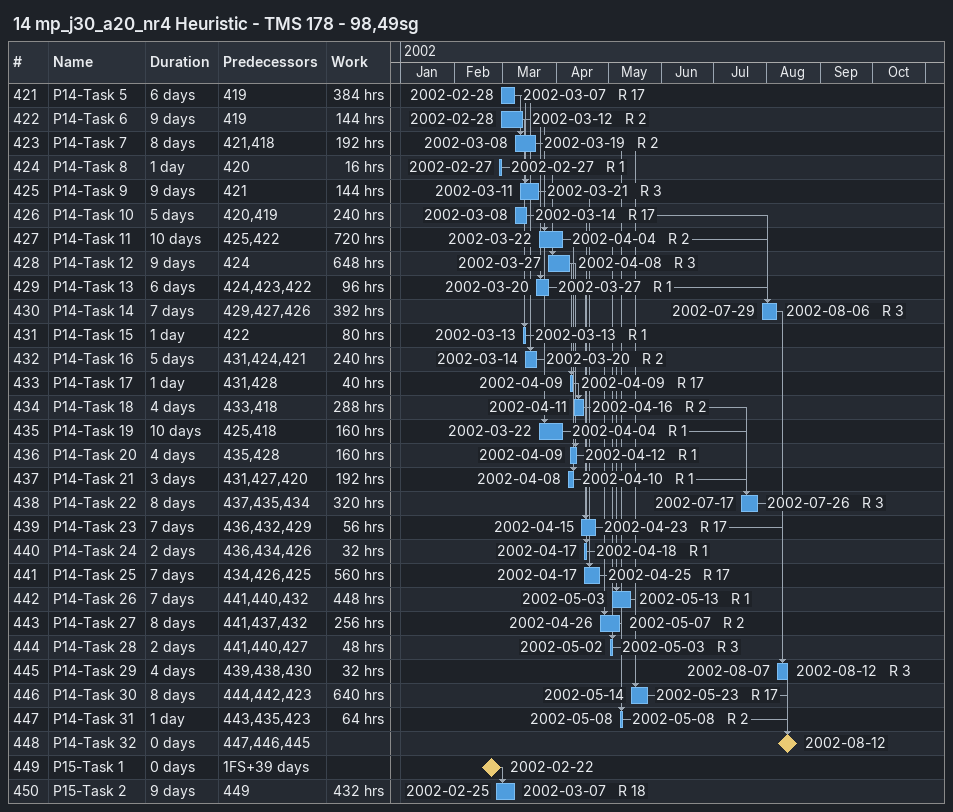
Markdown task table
14 mp_j30_a20_nr4 Heuristic - TMS 178 - 98,49sg

| ID | Task | Duration | Start | Finish | Predecessors | Resources | Work (h) |
|---|---|---|---|---|---|---|---|
| 421 | P14-Task 5 | 6d | 2002-02-28 | 2002-03-07 | 419 | R 17 | 384 |
| 422 | P14-Task 6 | 9d | 2002-02-28 | 2002-03-12 | 419 | R 2 | 144 |
| 423 | P14-Task 7 | 8d | 2002-03-08 | 2002-03-19 | 421, 418 | R 2 | 192 |
| 424 | P14-Task 8 | 1d | 2002-02-27 | 2002-02-27 | 420 | R 1 | 16 |
| 425 | P14-Task 9 | 9d | 2002-03-11 | 2002-03-21 | 421 | R 3 | 144 |
| 426 | P14-Task 10 | 5d | 2002-03-08 | 2002-03-14 | 420, 419 | R 17 | 240 |
| 427 | P14-Task 11 | 10d | 2002-03-22 | 2002-04-04 | 425, 422 | R 2 | 720 |
| 428 | P14-Task 12 | 9d | 2002-03-27 | 2002-04-08 | 424 | R 3 | 648 |
| 429 | P14-Task 13 | 6d | 2002-03-20 | 2002-03-27 | 424, 423, 422 | R 1 | 96 |
| 430 | P14-Task 14 | 7d | 2002-07-29 | 2002-08-06 | 429, 427, 426 | R 3 | 392 |
| 431 | P14-Task 15 | 1d | 2002-03-13 | 2002-03-13 | 422 | R 1 | 80 |
| 432 | P14-Task 16 | 5d | 2002-03-14 | 2002-03-20 | 431, 424, 421 | R 2 | 240 |
| 433 | P14-Task 17 | 1d | 2002-04-09 | 2002-04-09 | 431, 428 | R 17 | 40 |
| 434 | P14-Task 18 | 4d | 2002-04-11 | 2002-04-16 | 433, 418 | R 2 | 288 |
| 435 | P14-Task 19 | 10d | 2002-03-22 | 2002-04-04 | 425, 418 | R 1 | 160 |
| 436 | P14-Task 20 | 4d | 2002-04-09 | 2002-04-12 | 435, 428 | R 1 | 160 |
| 437 | P14-Task 21 | 3d | 2002-04-08 | 2002-04-10 | 431, 427, 420 | R 1 | 192 |
| 438 | P14-Task 22 | 8d | 2002-07-17 | 2002-07-26 | 437, 435, 434 | R 3 | 320 |
| 439 | P14-Task 23 | 7d | 2002-04-15 | 2002-04-23 | 436, 432, 429 | R 17 | 56 |
| 440 | P14-Task 24 | 2d | 2002-04-17 | 2002-04-18 | 436, 434, 426 | R 1 | 32 |
| 441 | P14-Task 25 | 7d | 2002-04-17 | 2002-04-25 | 434, 426, 425 | R 17 | 560 |
| 442 | P14-Task 26 | 7d | 2002-05-03 | 2002-05-13 | 441, 440, 432 | R 1 | 448 |
| 443 | P14-Task 27 | 8d | 2002-04-26 | 2002-05-07 | 441, 437, 432 | R 2 | 256 |
| 444 | P14-Task 28 | 2d | 2002-05-02 | 2002-05-03 | 441, 440, 427 | R 3 | 48 |
| 445 | P14-Task 29 | 4d | 2002-08-07 | 2002-08-12 | 439, 438, 430 | R 3 | 32 |
| 446 | P14-Task 30 | 8d | 2002-05-14 | 2002-05-23 | 444, 442, 423 | R 17 | 640 |
| 447 | P14-Task 31 | 1d | 2002-05-08 | 2002-05-08 | 443, 435, 423 | R 2 | 64 |
| 448 | P14-Task 32 | 0d | 2002-08-12 | 2002-08-12 | 447, 446, 445 |  |  |
| 449 | P15-Task 1 | 0d | 2002-02-22 | 2002-02-22 | 1FS+39d |  |  |
| 450 | P15-Task 2 | 9d | 2002-02-25 | 2002-03-07 | 449 | R 18 | 432 |
